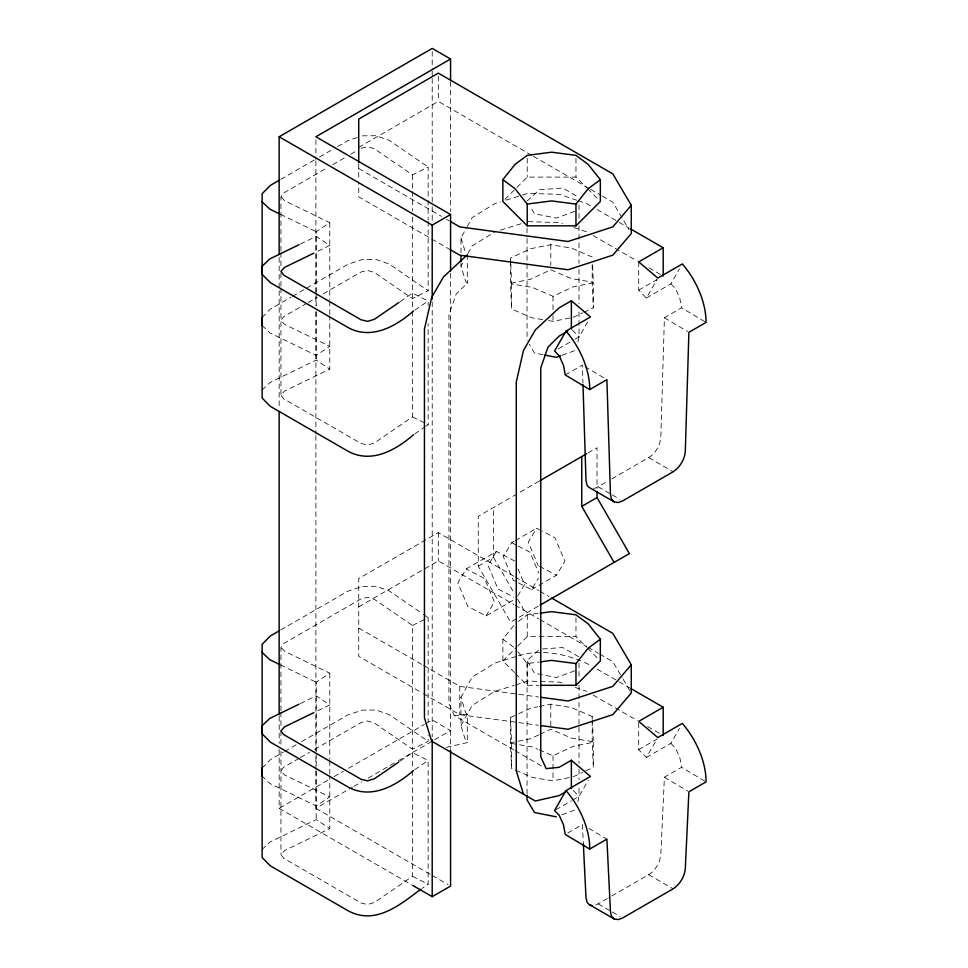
<?xml version="1.0" encoding="UTF-8"?>
<svg xmlns="http://www.w3.org/2000/svg" width="968" height="968" viewBox="0 0 968 968"><rect width="100%" height="100%" fill="white"/><g stroke="black" fill="none" stroke-linecap="round" stroke-linejoin="round"><path stroke-width="0.73" stroke-dasharray="4.84 3.63" d="M514.528 672.603L502.864 660.95L502.864 639.122L514.117 625.013M704.764 321.642L681.569 307.812L664.411 317.71L660.829 437.354L659.825 442.836A17.315 9.995 -60 0 1 648.657 457.622L609.804 480.043M704.764 781.128L681.569 767.297L664.411 777.195L660.829 854.429L659.825 859.899A17.315 9.995 -60 0 1 648.657 874.685L608.509 897.868M577.884 342.091L579.009 336.755L579.009 309.796M577.884 801.577L579.009 796.24L579.009 785.75M460.974 252.757L460.974 237.874L466.528 227.782M467.229 226.512L472.094 217.679L494.842 203.582L500.383 201.864M513.802 749.946L454.307 715.594L448.934 703.712L448.934 314.915L456.218 294.03L467.302 283.104L465.668 281.507L460.974 266.152L463.055 262.364M467.919 253.531L472.094 245.957L494.842 231.848M446.296 747.356L467.302 742.589L465.668 740.98L460.974 725.637L460.974 697.359L472.094 677.164L494.842 663.056L517.009 656.219M460.974 725.637L472.094 705.442L494.842 691.333L514.238 685.356M575.173 339.127L579.045 336.9L587.624 321.945M638.711 261.892L638.711 290.17L646.382 298.023L657.103 279.328M646.382 298.023L670.872 283.878L679.451 268.935M572.596 800.1L579.045 796.374L588.338 780.184M638.711 722.866L638.711 749.655L646.382 757.496L657.103 738.814M646.382 757.496L670.872 743.364L679.451 728.408M514.71 561.029L496.427 551.494L466.213 568.942L457.84 582.905L467.75 606.404L486.033 615.926L513.73 599.93M496.427 551.494L488.066 565.457L497.976 588.943L513.645 597.111M514.177 541.245L511.685 542.697L503.312 556.66L513.221 580.147L517.142 582.179M540.604 530.295L536.696 528.25L528.322 542.213L538.232 565.699M486.033 615.926L494.394 601.963L484.484 578.477L466.213 568.942M517.771 595.937L524.62 584.515L517.626 567.926M518.449 582.869L531.505 589.669L538.353 578.247M531.505 589.669L556.515 575.234L564.889 561.271L554.966 537.772L541.911 530.972M280.95 251.014L280.95 196.698L283.636 192.995L327.547 167.633M280.95 710.633L280.95 647.277L283.636 643.563L361.124 598.829L367.55 597.28L374.447 599.374L412.489 625.473L412.489 749.184L428.134 741.331L428.134 735.293M412.489 311.26L412.489 416.869L374.447 442.969L367.55 445.062L361.124 443.513L283.636 398.78L280.95 395.065L284.58 391.084L329.786 369.123L329.786 316.185M412.489 770.746L412.489 876.342L374.447 902.442L367.55 904.548L361.124 902.999L283.636 858.253L280.95 854.55L284.58 850.57L329.786 828.596L329.786 775.804M262.134 317.431L270.411 309.058L291.078 297.128M262.134 768.011L270.411 759.638L283.334 752.184M504.994 199.347L527.233 177.096L575.972 177.096L586.572 187.695M502.864 660.95L516.646 647.168M517.698 646.116L527.233 636.581L575.972 636.581L586.572 647.168M261.953 390.116L269.866 382.59L316.185 360.084L329.786 369.123M261.953 849.601L269.866 842.075L316.185 819.569L329.786 828.596M527.04 201.126L539.599 189.692L562.735 188.058L579.009 197.46M527.04 793.917L527.04 660.612L538.547 650.133M518.376 621.383L527.233 614.837L538.704 613.349M400.22 301.58L412.489 293.159L428.134 301.012L428.134 305.537M414.74 310.208L428.134 301.012M414.74 433.906L424.48 427.227M425.702 426.392L428.134 424.722L428.134 323.639M400.22 761.054L412.489 752.644L428.134 760.497L428.134 884.207L422.048 888.382M414.74 769.681L428.134 760.497M316.185 292.191L316.185 231.679L329.786 222.652L284.58 200.678L280.95 196.698M316.185 751.676L316.185 682.259L329.786 673.22L284.58 651.258L280.95 647.277M280.744 179.395L314.322 159.998M319.488 157.022L332.399 149.568M337.566 146.579L347.899 140.614L359.769 136.706M358.741 147.366L438.335 101.422L532.073 155.546M332.714 164.657L345.624 157.203M350.791 154.214L357.252 150.488M292.372 296.389L305.283 288.936M306.578 288.186L347.899 264.325L362.407 259.545L376.116 259.436L389.16 264.01L428.134 290.751L412.489 298.604L374.447 272.504L367.55 270.411L361.124 271.96L322.38 294.332M306.88 303.274L283.636 316.693L280.95 320.408L284.58 324.389L329.786 346.35L316.185 355.389L269.866 332.883L261.953 325.357M308.175 302.524L317.214 297.309M638.711 290.17L656.752 279.752M558.427 348.807L573.891 339.877M565.251 374.967L582.397 365.057L582.966 383.062M513.851 576.226L438.335 532.618L358.741 578.574L358.741 656.328L422.121 692.919M280.744 629.962L347.899 591.194L362.407 586.414L376.116 586.306L389.16 590.879L422.048 613.446M539.067 481.205L478.252 516.331L478.252 566.135L510.596 622.17L539.067 605.738M587.963 452.976L597.026 447.748L597.026 488.501M358.741 606.851L438.335 560.895L513.851 604.504M593.578 488.392A17.315 9.995 -60 0 0 598.151 486.771L608.509 480.793M515.436 540.531L536.696 528.25M478.252 566.135L493.499 557.326L493.499 507.522M284.616 751.434L296.244 744.731M301.411 741.742L347.899 714.904L362.407 710.125L376.116 710.016L389.16 714.59L428.134 741.331M299.136 758.319L283.636 767.273L280.95 770.988L284.58 774.957L329.786 796.93L316.185 805.969L269.866 783.463L261.953 775.925M300.431 757.581L309.47 752.366M314.636 749.377L361.124 722.539L367.55 720.991L374.447 723.084L412.489 749.184M279.159 749.462L279.159 808.316L328.866 779.615M334.105 776.59L343.253 771.302M348.492 768.29L424.359 724.487M425.666 723.725L432.212 719.95L450.568 730.55L434.886 739.612M315.895 770.588L315.895 808.316L352.509 787.178M353.816 786.415L361.657 781.89M368.191 778.115L396.965 761.501M398.271 760.751L433.579 740.363M638.711 749.655L656.752 739.237M555.85 809.768L571.314 800.838M567.696 833.037L582.397 824.542L583.353 843.939M595.828 904.935A17.315 9.995 -60 0 0 598.151 903.846L607.214 898.606M361.124 148.249L367.55 146.7L374.447 148.794L412.489 174.893L428.134 167.041L428.134 198.73M412.489 625.473L428.134 617.62L428.134 721.717M300.31 244.093L316.185 236.373L329.786 245.412L315.169 252.515M300.31 703.579L316.185 695.859L329.786 704.898L315.169 712M510.814 263.949L511.6 283.975L532.303 287.399L553.006 296.293L573.153 286.818L593.311 282.813L592.597 264.264M573.153 317.347L582.567 312.93M583.91 312.301L593.311 307.872L593.311 282.813M538.704 734.918L530.645 738.717L510.487 742.795L511.6 768.519L514.359 769.705M540.047 734.288L550.792 729.231L571.495 738.124L592.198 741.548L593.311 767.358L583.91 771.774M539.2 749.849L553.006 755.778L573.153 746.304L593.311 742.287L592.597 723.749M573.153 776.832L582.567 772.416M510.487 742.795L510.487 717.578L517.202 714.445M518.558 713.815L530.645 708.177L537.833 706.749M574.774 211.339L556.382 218.066L534.505 213.759L530.028 206.184M562.033 355.292L576.19 350.114M574.774 670.824L556.382 677.552L534.505 673.244L527.04 660.612M562.033 814.766L576.19 809.587M505.925 200.158L521.171 195.451M522.551 195.028L528.092 193.322L559.516 194.387L576.674 200.194M500.383 230.142L521.171 223.729M518.4 655.796C542.625 648.197 569.825 654.537 591.859 666.057M515.629 684.92L528.092 681.073L559.516 682.137L563.812 683.59M542.661 319.646L532.303 317.94L511.6 309.046L510.487 283.309L530.645 279.232L550.792 269.757L571.495 278.651L592.198 282.075L593.311 307.872M592.198 257.004L571.495 248.111L550.792 244.686L530.645 248.691L510.487 258.105L510.729 262.485M548.566 320.626L553.006 321.364L570.285 317.928M539.273 706.458L550.792 704.172L571.495 707.596L592.198 716.489L592.513 722.297M515.738 770.298L532.303 777.413L553.006 780.837L570.285 777.401M517.868 651.754L527.233 663.576L538.704 662.076M454.307 715.594L467.302 714.311L467.302 742.589M542.491 648.971L562.735 647.544L579.009 656.945M362.407 135.835L376.116 135.726L389.16 140.299L428.134 167.041M515.581 673.655L527.233 685.308L539.055 685.308M528.092 221.599L559.516 222.664L562.372 223.632M423.415 665.391L459.752 686.372L538.402 696.972M423.415 693.669L459.752 714.65L538.402 725.25M510.487 717.578L511.6 743.46L532.303 746.885L537.821 749.256M543.254 354.772L534.505 353.054L529.278 344.209M578.102 200.678L586.668 203.582L591.859 206.571M573.806 227.504L586.668 231.848M575.234 687.462L586.668 691.333M280.454 214.315L316.185 231.679M280.454 664.895L316.185 682.259M412.489 416.869L428.134 424.722M412.489 876.342L428.134 884.207M511.685 542.697L516.9 545.42M518.207 546.097L529.956 552.22L538.704 572.947M539.539 566.389L556.515 575.234M533.38 156.296L589.367 188.615M590.661 189.365L601.08 195.379M602.386 196.129L612.804 202.143L629.055 229.779M597.05 209.572L629.478 228.291M593.154 235.599L637.259 261.058M648.935 267.797L660.6 274.537M358.741 168.565L441.517 216.36M446.696 219.349L449.273 220.837M450.568 249.865L358.741 196.843L358.741 181.851M648.657 457.622L673.147 471.755M598.151 486.771L611.038 494.212M612.333 494.963L620.065 499.428M515.145 576.976L538.583 590.504M539.89 591.254L549.001 596.518M515.145 605.254L538.583 618.782M539.89 619.532L586.765 646.6M588.06 647.35L598.478 653.364M599.785 654.114L612.804 661.628L622.4 677.963M597.05 669.045L629.478 687.776M593.154 695.085L637.259 720.543M647.628 726.532L660.6 734.022M358.741 628.05L422.121 664.641M515.097 750.696L543.556 767.116M648.657 874.685L673.147 888.83M598.151 903.846L611.038 911.287M612.333 912.025L620.065 916.49M315.895 808.316L430.954 874.745M432.26 875.495L447.954 884.558M279.159 808.316L411.279 884.595M664.411 317.71L687.607 331.552M584.974 366.594L605.605 378.899M664.411 777.195L687.607 791.038M588.846 828.39L606.888 839.147M423.27 614.281L428.134 617.62M502.864 639.122L513.947 647.386M467.302 714.311L465.668 712.714L460.974 697.359M587.624 188.748L598.224 199.347M587.624 648.233L599.277 659.886M670.872 283.878L675.567 288.682L679.838 298.338L681.569 307.812M572.33 330.027L579.045 336.9M670.872 743.364L675.567 748.167L679.838 757.811L681.569 767.297M573.286 790.493L579.045 796.374M623.138 679.209L630.531 691.781M493.499 557.326L514.565 593.82M517.577 599.035L525.854 613.361M460.974 237.874L465.668 253.229M593.311 742.287L593.311 767.358M592.198 264.373L592.198 282.075M592.198 716.489L592.198 719.442M592.198 720.906L592.198 741.548M579.009 204.95L579.009 218.429M579.009 225.919L579.009 263.369M579.009 269.358L579.009 303.807M579.009 662.935L579.009 679.415M579.009 685.404L579.009 725.843M579.009 727.343L579.009 763.28M579.009 769.282L579.009 779.76M575.972 158.256L575.972 177.096M575.972 617.741L575.972 636.581M553.006 296.293L553.006 309.566M553.006 315.459L553.006 321.364M553.006 755.778L553.006 780.837M550.792 244.686L550.792 265.329M550.792 704.172L550.792 729.231M527.233 158.256L527.233 177.096M527.233 614.837L527.233 636.581M527.233 663.576L527.233 685.308M527.04 228.085L527.04 237.075M527.04 238.576L527.04 340.421M511.6 283.975L511.6 309.046M511.6 743.46L511.6 768.519M510.487 261.07L510.487 283.309M467.302 254.826L467.302 283.104M460.974 263.175L460.974 266.152M459.752 686.372L459.752 714.65M450.568 81.639L450.568 211.423M450.568 273.291L450.568 748.615M438.335 76.121L438.335 101.422M438.335 532.618L438.335 560.895M432.212 51.413L432.212 69.527M432.212 71.039L432.212 77.077M432.212 78.577L432.212 205.349M432.212 206.862L432.212 221.95M432.212 301.931L432.212 736.708M428.134 200.231L428.134 219.845M428.134 221.357L428.134 290.751M412.489 174.893L412.489 189.982M412.489 191.495L412.489 211.109M412.489 217.134L412.489 309.748M412.489 752.644L412.489 769.233M358.741 163.858L358.741 180.471M329.786 222.652L329.786 299.584M329.786 301.096L329.786 314.806M329.786 673.22L329.786 759.215M329.786 760.715L329.786 774.303M316.185 293.534L316.185 305.767M316.185 311.635L316.185 360.084M316.185 753.165L316.185 765.252M316.185 771.266L316.185 819.569M315.895 139.779L315.895 159.393M315.895 160.906L315.895 295.216M315.895 296.728L315.895 305.779M315.895 311.817L315.895 434.051M315.895 435.564L315.895 750.962M315.895 757L315.895 769.076M280.95 252.515L280.95 269.116M280.95 272.867L280.95 287.218M280.95 287.956L280.95 395.065M280.95 712.145L280.95 727.234M280.95 730.84L280.95 745.929M280.95 751.374L280.95 854.55M279.159 257.488L279.159 289.178M279.159 290.69L279.159 408.399M279.159 716.26L279.159 743.424"/><path stroke-width="1.45" d="M502.864 179.637L502.864 201.465L527.233 225.834L575.972 225.834L600.341 201.465L600.341 179.721L588.157 164.366L575.972 155.364L551.603 152.182L527.233 155.364L515.049 164.366L502.864 179.637L515.049 188.724L527.233 204.091L527.233 225.834M413.517 434.753C395.731 450.205 371.071 464.047 347.899 451.149L270.411 406.415L262.134 398.029L262.134 193.733L270.411 185.36L279.45 180.133M261.953 325.357L262.134 317.431M420.826 889.217C399.82 904.971 375.112 925.723 347.899 910.634L270.411 865.888L262.134 857.515L262.134 644.301L270.411 635.928L279.45 630.712M261.953 775.925L262.134 768.011M523.494 794.183L516.271 770.855L516.271 382.07L523.494 350.404L535.316 329.931L559.129 307.848L571.374 300.77L590.48 316.959L565.99 331.104L554.555 351.033L559.262 355.837L563.521 365.481L565.251 374.967L589.73 389.572L606.888 379.662L610.469 494.709L611.474 499.028L614.16 501.872L618.068 502.537L622.642 500.916L673.147 471.755C679.96 467.241 684.533 459.631 685.308 451.499L688.889 332.314L706.047 322.417A60.609 34.993 60 0 0 682.307 263.949L657.816 278.082L638.711 261.892L663.201 247.76L663.201 276.037M567.696 331.177L559.129 336.114L548.045 347.04L540.761 367.925L540.761 756.722L546.134 768.616L559.129 767.321L571.374 760.255L590.48 776.445L565.99 790.59L554.555 810.519L559.262 815.322L563.521 824.966L565.251 834.452L589.73 849.045L606.888 839.147L610.469 911.771L611.474 916.091L614.16 918.935L618.068 919.6L622.642 917.979L673.147 888.83C679.96 884.304 684.533 876.705 685.308 868.562L688.889 791.8L706.047 781.89A60.609 34.993 60 0 0 682.307 723.435L657.816 737.568L638.711 721.378L663.201 707.245L663.201 735.511M575.972 225.834L575.972 204.091L588.157 188.724L600.341 179.721M540.531 685.308L575.972 685.308L575.972 663.576L588.157 648.209L600.341 639.207L588.157 623.84L575.972 614.837L551.603 611.655L540.132 613.155M358.741 162.576L358.741 119.088L438.335 73.145L612.804 173.877L631.269 205.276L612.804 226.887L568.071 241.492L459.752 226.887L450.568 221.587M551.603 598.018L612.804 633.35L631.269 664.762L612.804 686.372L568.071 700.977L541.366 697.371M575.972 685.308L600.341 660.95L600.341 639.207M467.302 254.826L443.489 276.909L431.667 297.394L424.444 329.047L424.444 717.845L431.667 741.161L535.316 801.008L559.129 795.599L565.251 792.066M398.985 302.415L374.447 319.259L367.55 321.352L361.124 319.803L283.636 275.069L280.95 271.355L284.58 267.374L313.838 253.168M413.517 311.043C395.731 326.494 371.071 340.337 347.899 327.438L270.411 282.704L262.134 274.331L261.953 266.418L269.866 258.879L298.979 244.735M398.985 761.901L374.447 778.744L367.55 780.837L361.124 779.288L283.636 734.555L280.95 730.84L284.58 726.859L313.838 712.642M413.517 770.528C395.731 785.98 371.071 799.822 347.899 786.923L270.411 742.19L262.134 733.805L261.953 725.891L269.866 718.365L298.979 704.22M279.159 254.475L279.159 136.766L432.212 48.4L450.568 59L450.568 80.126M450.568 59L315.895 136.766L450.568 214.521L450.568 270.967M279.159 136.766L432.212 225.121L450.568 214.521M540.083 480.624L586.668 453.726M614.123 562.396L581.768 506.361L597.026 497.552L597.026 491.526M540.083 605.145L629.381 553.587L597.026 497.552M412.586 885.345L432.212 896.67L450.568 886.071L450.568 750.127M560.617 355.813L556.382 357.361L544.718 355.062M527.233 204.091L551.603 200.908L575.972 204.091M540.132 661.894L551.603 660.394L575.972 663.576M541.366 725.649L568.071 729.243L612.804 714.65L631.269 693.028L631.269 664.762M556.382 816.847L534.505 812.527L527.04 799.907L527.04 795.406M279.135 213.674L269.866 209.173L261.953 201.647M279.135 664.254L269.866 659.752L261.953 652.226M630.773 229.041L663.201 247.76M450.568 249.865L459.752 255.165L568.071 269.769L612.804 255.165L631.269 233.554L631.269 205.276M614.16 501.872L589.669 487.727A17.315 9.995 -60 0 1 586.983 484.883L585.991 480.564L583.002 384.562M630.773 688.514L663.201 707.245M589.669 904.802L614.16 918.935M583.353 843.939L585.991 897.639L586.983 901.958A17.315 9.995 -60 0 0 592.186 905.504M581.768 456.557L581.768 506.361M571.374 300.77L571.374 329.047M571.374 760.255L571.374 788.533M460.974 255.733L460.974 261.687M432.212 225.121L432.212 299.064M432.212 739.721L432.212 896.67M279.159 411.412L279.159 714.747M565.99 331.104A60.609 34.993 60 0 1 589.73 389.572M565.99 790.59A60.609 34.993 60 0 1 589.73 849.045"/></g></svg>
